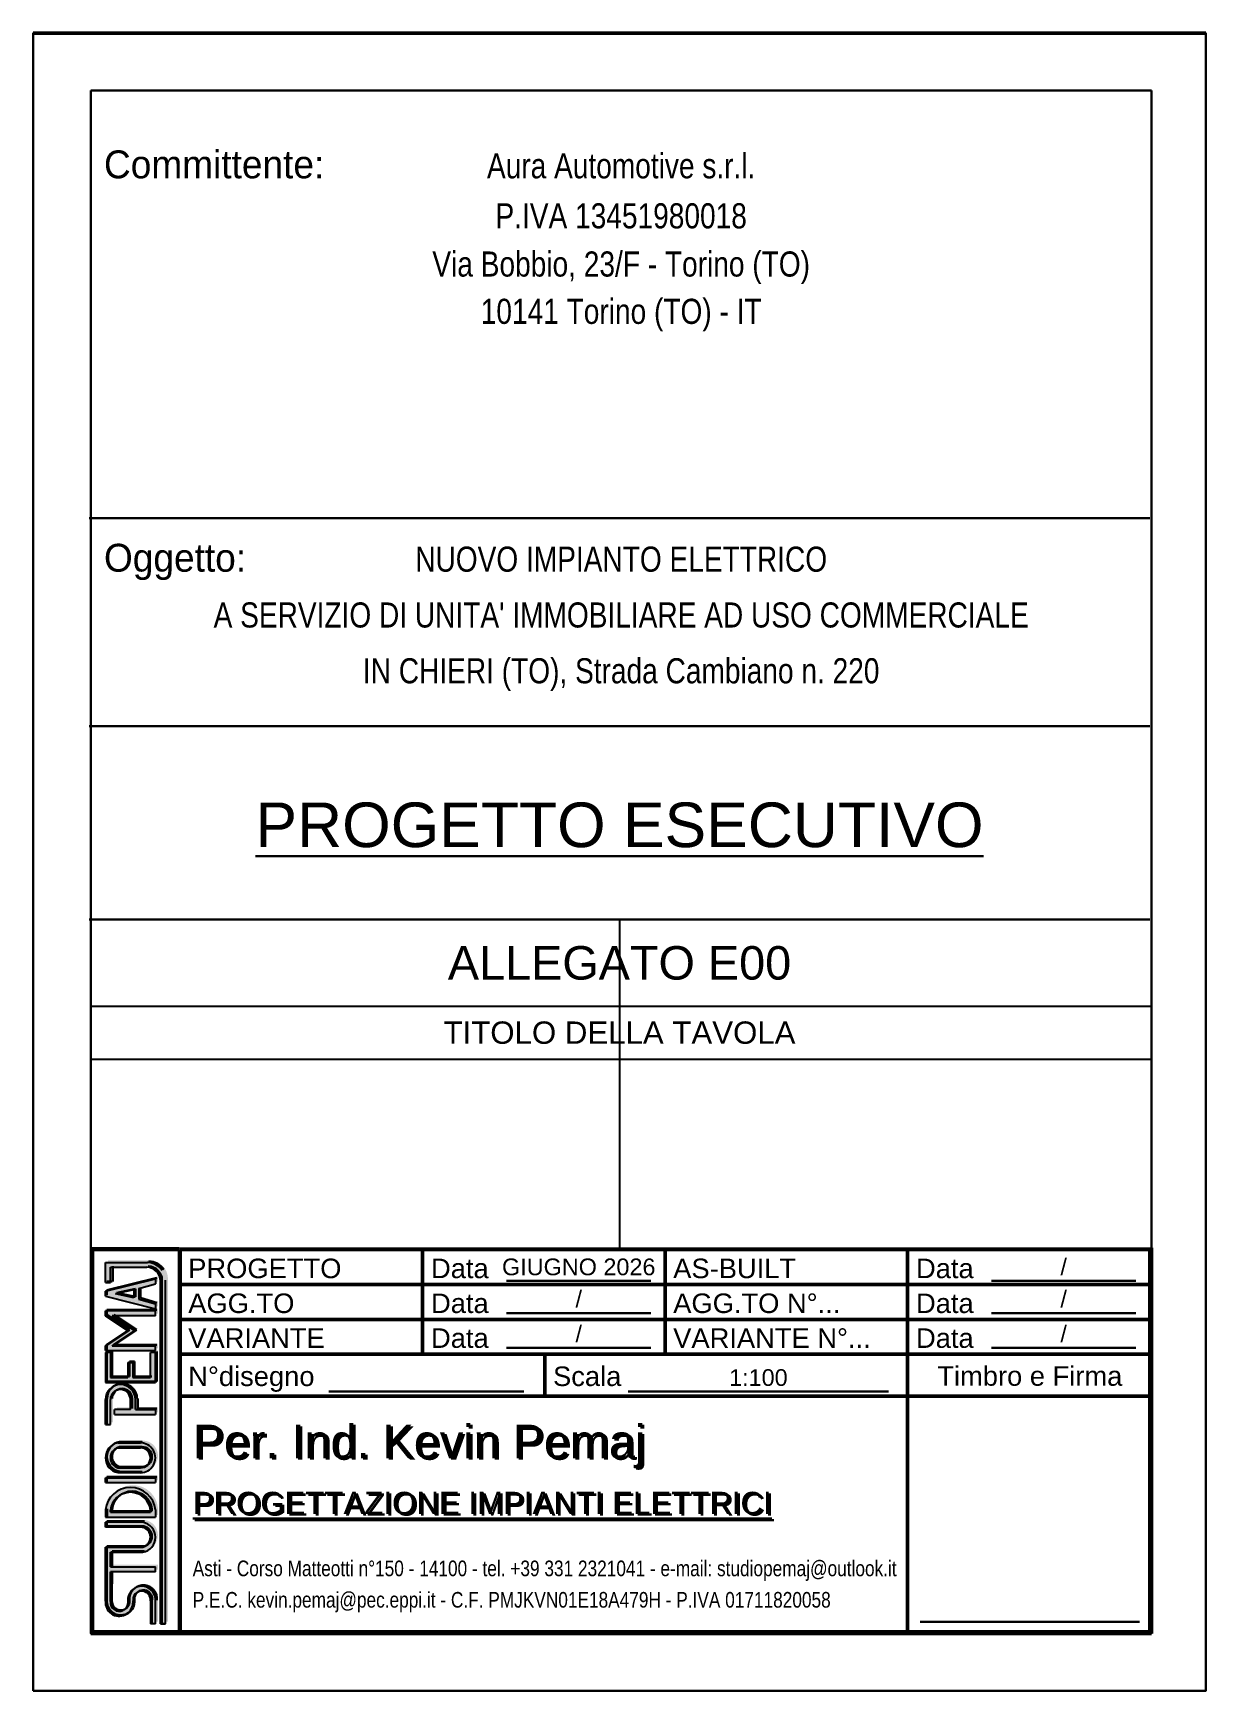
# Paper-space layout 'A4' of a CAD drawing. Header units: millimetres. Extents: x 0 to 210, y 0 to 297.
import ezdxf
from ezdxf.enums import TextEntityAlignment as Align

# ---------------------------------------------------------------- set-up
doc = ezdxf.new("R2010")
doc.units = ezdxf.units.MM
for name, color, linetype, lineweight in [('cartiglio', 7, 'Continuous', 30), ('Squadratura', 7, 'Continuous', 50), ('Testo Variabile', 7, 'Continuous', 30)]:
    doc.layers.add(name, color=color, linetype=linetype, lineweight=lineweight)
doc.layers.add('GUIDE', color=9, linetype='Continuous', plot=False)
doc.layers.add('layer 2', color=251, linetype='Continuous', transparency=0.5)
doc.layers.add('Testo Fisso', color=244, linetype='Continuous', lineweight=30, true_color=0x991b1e)
doc.layers.add('tratteggio', color=1, linetype='Continuous')
doc.styles.add('EX0', font='arial.ttf')
doc.styles.get("Standard").update_dxf_attribs({"font": 'arial.ttf'})

# ---------------------------------------------------------------- blocks, each defined once
blk = doc.blocks.new('PEMAJ_CARTIGLIO_BASE')
at = {"layer": 'Testo Fisso', "true_color": 0xa3a3a3}
h = blk.add_hatch(color=253, dxfattribs=at)
h.dxf.hatch_style = 1
h.paths.add_polyline_path([(20.91, -219.84), (13.39, -219.84), (13.39, -223.42), (14.28, -223.42), (14.28, -220.73), (20.78, -220.73, -0.414214), (23.23, -223.19), (23.23, -284.58), (24.13, -284.58), (24.13, -223.02, 0.388721)])
h.paths.add_polyline_path([(22.34, -228.14), (22.34, -227.25), (19.39, -226.41), (19.39, -224.51), (22.34, -223.67), (22.34, -222.78), (13.39, -225.01), (13.39, -225.91)], flags=17)
h.paths.add_polyline_path([(15.18, -225.46), (18.49, -224.75), (18.49, -226.17)], flags=16)
h.paths.add_polyline_path([(17.42, -232.08), (13.39, -234.77), (13.39, -235.66), (22.34, -235.66), (22.34, -234.77), (14.61, -234.77), (18.67, -232.08), (14.61, -229.4), (22.34, -229.4), (22.34, -228.5), (13.39, -228.5), (13.39, -229.4)], flags=17)
h.paths.add_polyline_path([(13.39, -241.39), (22.34, -241.39), (22.34, -236.02), (21.44, -236.02), (21.44, -240.49), (18.31, -240.49), (18.31, -237.81), (17.42, -237.81), (17.42, -240.49), (14.28, -240.49), (14.28, -236.02), (13.39, -236.02)], flags=17)
h.paths.add_polyline_path([(17.86, -244.43), (17.86, -246.22), (15.01, -246.22), (15.01, -247.12), (22.34, -247.12), (22.34, -246.22), (18.76, -246.22), (18.76, -244.43, 1), (13.39, -244.43), (13.39, -248.91), (14.28, -248.91), (14.28, -244.43, -1)], flags=0)
h.paths.add_polyline_path([(15.63, -257.51), (19.66, -257.55, 1.000228), (19.66, -252.18), (15.63, -252.18, 0.838803)], flags=17)
h.paths.add_polyline_path([(15.63, -253.07), (19.65, -253.07, -1), (19.66, -256.65), (15.63, -256.65, -0.75)], flags=16)
h.paths.add_polyline_path([(22.34, -259.3), (22.34, -258.42), (13.39, -258.42), (13.39, -259.3)], flags=17)
h.paths.add_polyline_path([(13.4, -264.17), (13.39, -265.52), (22.34, -265.48), (22.34, -264.17, 0.9)], flags=17)
h.paths.add_polyline_path([(21.45, -264.26), (21.45, -264.62), (14.29, -264.62), (14.29, -264.26, -0.9)], flags=16)
h.paths.add_polyline_path([(20.01, -267.31, -0.779579), (20.1, -270.86), (13.39, -270.89), (13.39, -271.78), (13.39, -277.51), (13.39, -277.87), (13.39, -280.55, 1.05347), (18.32, -280.74), (18.33, -280.02, -0.949352), (21.45, -280.47), (21.45, -284.58), (22.34, -284.58), (22.34, -280.55, 0.983646), (17.43, -280.02), (17.42, -280.92, -1), (14.28, -280.63), (14.28, -277.87), (14.29, -277.51), (14.29, -275.27), (22.34, -275.27), (22.34, -274.38), (14.29, -274.38), (14.29, -271.78), (20.1, -271.78, 0.833333), (20.1, -266.41), (13.39, -266.41), (13.39, -267.31)])
h = blk.add_hatch(color=253, dxfattribs=at)
h.dxf.hatch_style = 1
h.paths.add_polyline_path([(13.39, -248.91), (14.28, -248.91), (14.28, -244.43, -1), (17.86, -244.43), (17.86, -246.22), (15.01, -246.22), (15.01, -247.12), (22.34, -247.12), (22.34, -246.22), (18.76, -246.22), (18.76, -244.43, 1), (13.39, -244.43)])
at = {"layer": 'tratteggio', "ltscale": 1000}
h = blk.add_hatch(color=256, dxfattribs=at)
h.dxf.hatch_style = 1
h.set_gradient(color1=(100, 33, 101), color2=(153, 27, 30), name='HEMISPHERICAL')
h.paths.add_polyline_path([(20.46, -220.23), (12.94, -220.23), (12.94, -223.81), (13.84, -223.81), (13.84, -221.12), (20.33, -221.12, -0.414214), (22.79, -223.58), (22.79, -284.97), (23.68, -284.97), (23.68, -223.41, 0.388721)])
h.paths.add_polyline_path([(21.89, -228.54), (21.89, -227.64), (18.94, -226.8), (18.94, -224.9), (21.89, -224.06), (21.89, -223.17), (12.94, -225.4), (12.94, -226.3)], flags=17)
h.paths.add_polyline_path([(14.73, -225.85), (18.04, -225.14), (18.04, -226.56)], flags=16)
h.paths.add_polyline_path([(16.97, -232.47), (12.94, -235.16), (12.94, -236.05), (21.89, -236.05), (21.89, -235.16), (14.16, -235.16), (18.22, -232.47), (14.16, -229.79), (21.89, -229.79), (21.89, -228.89), (12.94, -228.89), (12.94, -229.79)], flags=17)
h.paths.add_polyline_path([(12.94, -241.78), (21.89, -241.78), (21.89, -236.41), (21, -236.41), (21, -240.88), (17.86, -240.88), (17.86, -238.2), (16.97, -238.2), (16.97, -240.88), (13.84, -240.88), (13.84, -236.41), (12.94, -236.41)], flags=17)
h.paths.add_polyline_path([(17.42, -244.82), (17.42, -246.61), (14.56, -246.61), (14.56, -247.51), (21.89, -247.51), (21.89, -246.61), (18.31, -246.61), (18.31, -244.82, 1), (12.94, -244.82), (12.94, -249.3), (13.84, -249.3), (13.84, -244.82, -1)], flags=0)
h.paths.add_polyline_path([(15.18, -257.9), (19.21, -257.94, 1.000228), (19.21, -252.57), (15.18, -252.57, 0.838803)], flags=17)
h.paths.add_polyline_path([(15.18, -253.46), (19.2, -253.46, -1), (19.21, -257.04), (15.18, -257.04, -0.75)], flags=16)
h.paths.add_polyline_path([(21.89, -259.69), (21.89, -258.81), (12.94, -258.81), (12.94, -259.69)], flags=17)
h.paths.add_polyline_path([(12.95, -264.56), (12.95, -265.91), (21.9, -265.87), (21.89, -264.56, 0.9)], flags=17)
h.paths.add_polyline_path([(21, -264.65), (21, -265.01), (13.84, -265.01), (13.84, -264.65, -0.9)], flags=16)
h.paths.add_polyline_path([(19.57, -267.7, -0.779579), (19.66, -271.25), (12.94, -271.28), (12.94, -272.17), (12.94, -277.9), (12.94, -278.26), (12.94, -280.94, 1.05347), (17.87, -281.13), (17.89, -280.41, -0.949352), (21, -280.86), (21, -284.97), (21.89, -284.97), (21.89, -280.94, 0.983646), (16.98, -280.41), (16.98, -281.31, -1), (13.84, -281.02), (13.84, -278.26), (13.84, -277.9), (13.84, -275.66), (21.89, -275.66), (21.89, -274.77), (13.84, -274.77), (13.84, -272.17), (19.66, -272.17, 0.833333), (19.66, -266.8), (12.94, -266.8), (12.94, -267.7)])
at = {"layer": 'tratteggio'}
h = blk.add_hatch(color=256, dxfattribs=at)
h.dxf.hatch_style = 1
h.set_gradient(color1=(100, 33, 101), color2=(153, 27, 30), name='INVCURVED')
h.paths.add_polyline_path([(12.94, -249.3), (13.84, -249.3), (13.84, -244.82, -1), (17.42, -244.82), (17.42, -246.61), (14.56, -246.61), (14.56, -247.51), (21.89, -247.51), (21.89, -246.61), (18.31, -246.61), (18.31, -244.82, 1), (12.94, -244.82)])
at = {"layer": 'cartiglio', "color": 255}
for p, q in [((200.3, -10.3), (10.3, -10.3)), ((10.3, -217.65), (10.3, -10.3)), ((200.3, -217.65), (200.3, -10.3)), ((10, -86.88), (200, -86.88)), ((10, -124.14), (200, -124.14)), ((10, -158.8), (200, -158.8))]:
    blk.add_line(p, q, dxfattribs=at)
at = {"layer": 'cartiglio'}
for p, q in [((200.3, -221.7), (200.3, -286.7)), ((22.79, -284.97), (23.68, -284.97))]:
    blk.add_line(p, q, dxfattribs=at)
at = {"layer": 'cartiglio', "color": 255}
blk.add_lwpolyline([(0, -297), (210, -297), (210, 0), (0, 0)], close=True, dxfattribs=at)
at = {"layer": 'cartiglio', "const_width": 0.2}
for points in [[(10.3, -217.65), (200.3, -217.65), (200.3, -286.7), (10.3, -286.7)], [(26.01, -217.65), (200.3, -217.65), (200.3, -286.7), (26.01, -286.7)]]:
    blk.add_lwpolyline(points, close=True, dxfattribs=at)
at = {"layer": 'GUIDE'}
for p, q in [((105, -158.8), (105, -217.65)), ((10.3, -174.34), (200.3, -174.34)), ((10.3, -183.83), (200.3, -183.83))]:
    blk.add_line(p, q, dxfattribs=at)
at = {"layer": 'layer 2'}
for p, q in [((12.94, -223.81), (12.94, -220.23)), ((12.94, -220.23), (20.46, -220.23)), ((13.84, -221.12), (20.33, -221.12)), ((13.84, -223.81), (13.84, -221.12)), ((12.94, -225.4), (21.89, -223.17)), ((12.94, -223.81), (13.84, -223.81)), ((12.94, -226.3), (12.94, -225.4)), ((18.04, -225.14), (14.73, -225.85)), ((18.04, -225.14), (18.04, -226.56)), ((18.94, -224.9), (21.89, -224.06)), ((18.94, -224.9), (18.94, -226.8)), ((21.89, -223.17), (21.89, -224.06)), ((22.79, -284.97), (22.79, -223.58)), ((23.68, -284.97), (23.68, -223.41)), ((12.94, -226.3), (21.89, -228.54)), ((18.04, -226.56), (14.73, -225.85)), ((18.94, -226.8), (21.89, -227.64)), ((21.89, -227.64), (21.89, -228.54)), ((21.89, -228.89), (12.94, -228.89)), ((12.94, -229.79), (12.94, -228.89)), ((16.97, -232.47), (12.94, -229.79)), ((21.89, -229.79), (14.16, -229.79)), ((18.22, -232.47), (14.16, -229.79)), ((21.89, -229.79), (21.89, -228.89)), ((12.94, -235.16), (16.97, -232.47)), ((14.16, -235.16), (18.22, -232.47)), ((12.94, -236.05), (12.94, -235.16)), ((12.94, -236.05), (21.89, -236.05)), ((12.94, -236.41), (12.94, -241.78)), ((13.84, -236.41), (12.94, -236.41)), ((13.84, -236.41), (13.84, -240.88)), ((14.16, -235.16), (21.89, -235.16)), ((21, -240.88), (21, -236.41)), ((21.89, -236.41), (21, -236.41)), ((21.89, -236.05), (21.89, -235.16)), ((21.89, -241.78), (21.89, -236.41)), ((16.97, -238.2), (17.86, -238.2)), ((16.97, -238.2), (16.97, -240.88)), ((17.86, -238.2), (17.86, -240.88)), ((12.94, -241.78), (21.89, -241.78)), ((13.84, -240.88), (16.97, -240.88)), ((17.86, -240.88), (21, -240.88)), ((12.94, -249.3), (12.94, -244.82)), ((13.84, -249.3), (13.84, -244.82)), ((17.42, -246.61), (17.42, -244.82)), ((18.31, -246.61), (18.31, -244.82)), ((12.94, -249.3), (13.84, -249.3)), ((14.56, -247.51), (14.56, -246.61)), ((17.42, -246.61), (14.56, -246.61)), ((14.56, -247.51), (21.89, -247.51)), ((18.31, -246.61), (21.89, -246.61)), ((21.89, -246.61), (21.89, -247.51)), ((15.18, -252.57), (19.21, -252.57)), ((15.18, -253.46), (19.21, -253.46)), ((15.18, -257.04), (19.21, -257.04)), ((15.18, -257.9), (19.21, -257.94)), ((12.94, -259.69), (12.94, -258.81)), ((12.94, -258.81), (21.89, -258.81)), ((12.94, -259.69), (21.89, -259.69)), ((21.89, -258.81), (21.89, -259.69)), ((19.66, -266.8), (12.94, -266.8)), ((12.94, -267.7), (12.94, -266.8)), ((12.95, -264.56), (12.95, -265.91)), ((12.95, -265.91), (21.9, -265.87)), ((13.84, -265.01), (13.84, -264.65)), ((13.84, -265.01), (21, -265.01)), ((21, -265.01), (21, -264.65)), ((21.89, -264.56), (21.9, -265.91)), ((19.57, -267.7), (12.94, -267.7)), ((12.94, -271.28), (19.66, -271.25)), ((12.94, -272.17), (12.94, -271.28)), ((12.94, -277.9), (12.94, -272.17)), ((13.84, -274.77), (13.84, -272.17)), ((13.84, -272.17), (19.66, -272.17)), ((13.84, -274.77), (21.89, -274.77)), ((13.84, -277.9), (13.84, -275.66)), ((21.89, -275.66), (13.84, -275.66)), ((21.89, -275.66), (21.89, -274.77)), ((12.94, -278.26), (12.94, -277.9)), ((12.94, -280.94), (12.94, -278.25)), ((13.84, -278.26), (13.84, -277.9)), ((13.84, -281.02), (13.84, -278.26)), ((16.98, -280.41), (16.98, -281.31)), ((17.89, -280.41), (17.87, -281.31)), ((21, -280.86), (21, -284.97)), ((21.89, -284.97), (21.89, -280.94)), ((21.89, -284.97), (21, -284.97)), ((22.79, -284.97), (22.79, -284.97))]:
    blk.add_line(p, q, dxfattribs=at)
blk.add_lwpolyline([(10.3, -217.65), (26.01, -217.65), (26.01, -286.7), (10.3, -286.7)], close=True, dxfattribs=at)
for centre, radius, start, end in [((20.33, -223.58), 2.46, 0, 90), ((20.34, -223.58), 3.35, 34.0619, 87.8828), ((15.63, -244.82), 2.68, 0, 180), ((15.63, -244.82), 1.79, 0, 180), ((15.65, -255.24), 2.71, 100.02, -100.02), ((15.7, -255.25), 1.86, 106.2602, -106.2602), ((19.21, -255.25), 2.68, -90.0131, 90.0131), ((19.21, -255.25), 1.79, -89.8962, 89.8962), ((17.42, -265.03), 4.49, 6.0256, 173.9744), ((17.42, -265.03), 3.6, 6.0256, 173.9744), ((19.16, -269.49), 2.73, -79.6111, 79.6111), ((19.16, -269.49), 1.83, -74.4373, 77.3196), ((19.43, -280.72), 2.47, -5.1944, 172.9161), ((19.43, -280.72), 1.58, -5.1944, 168.8523), ((15.4, -281.16), 2.47, 174.7369, -3.2523), ((15.41, -281.16), 1.58, 174.8056, -5.1944)]:
    blk.add_arc(centre, radius, start, end, dxfattribs=at)
at = {"layer": 'Squadratura'}
for p, q in [((210, 0), (0, 0)), ((26.31, -217.95), (200, -217.95)), ((26.31, -217.95), (26.31, -286.4)), ((200, -217.95), (200, -286.4)), ((200.3, -217.65), (200.3, -286.7)), ((10.3, -286.7), (200.3, -286.7)), ((26.01, -286.7), (200.3, -286.7)), ((26.31, -286.4), (200, -286.4))]:
    blk.add_line(p, q, dxfattribs=at)
at = {"layer": 'Squadratura', "color": 252}
for p, q in [((69.73, -236.7), (69.73, -217.95)), ((113.15, -236.7), (113.15, -217.95)), ((156.58, -236.7), (156.58, -217.95)), ((200, -224.21), (26.31, -224.21)), ((200, -230.45), (26.31, -230.45)), ((113.15, -230.45), (200, -230.45)), ((156.97, -236.7), (26.31, -236.7)), ((156.97, -236.7), (26.31, -236.7)), ((91.64, -244.2), (91.64, -236.7)), ((156.58, -286.4), (156.58, -236.7)), ((156.58, -251.7), (156.58, -236.7)), ((156.97, -236.7), (200, -236.7)), ((156.97, -236.7), (200, -236.7)), ((156.97, -244.2), (26.31, -244.2)), ((91.64, -244.2), (156.58, -244.2)), ((156.97, -244.2), (200, -244.2))]:
    blk.add_line(p, q, dxfattribs=at)
at = {"layer": 'Squadratura'}
blk.add_lwpolyline([(26.01, -286.4), (10.6, -286.4), (10.6, -217.95), (26.01, -217.95)], dxfattribs=at)
at = {"layer": 'Testo Fisso', "color": 253, "true_color": 0xa3a3a3}
for p, q in [((14.28, -223.63), (14.28, -220.94)), ((13.22, -225.22), (22.17, -222.98)), ((13.22, -223.63), (14.12, -223.63)), ((13.22, -226.12), (13.22, -225.22)), ((18.32, -224.96), (15.01, -225.67)), ((18.32, -226.38), (15.01, -225.67)), ((18.32, -224.96), (18.32, -226.38)), ((19.22, -224.72), (19.22, -226.61)), ((23.06, -284.79), (23.06, -223.4)), ((19.22, -226.61), (22.17, -227.46)), ((22.17, -228.71), (13.22, -228.71)), ((13.22, -229.61), (13.22, -228.71)), ((17.25, -232.29), (13.22, -229.61)), ((18.5, -232.29), (14.44, -229.61)), ((13.22, -234.98), (17.25, -232.29)), ((14.44, -234.98), (18.5, -232.29)), ((13.22, -235.87), (13.22, -234.98)), ((13.22, -236.23), (13.22, -241.6)), ((14.12, -236.23), (13.22, -236.23)), ((14.12, -236.23), (14.12, -240.7)), ((14.44, -234.98), (22.17, -234.98)), ((22.17, -241.6), (22.17, -236.23)), ((17.25, -238.02), (18.14, -238.02)), ((17.25, -238.02), (17.25, -240.7)), ((18.14, -238.02), (18.14, -240.7)), ((13.22, -241.6), (22.17, -241.6)), ((14.12, -240.7), (17.25, -240.7)), ((18.14, -240.7), (21.27, -240.7)), ((13.22, -249.12), (13.22, -244.64)), ((17.7, -246.43), (17.7, -244.64)), ((18.59, -246.43), (22.17, -246.43)), ((18.76, -246.43), (18.76, -244.64)), ((15.46, -252.39), (19.49, -252.39)), ((15.46, -253.28), (19.49, -253.28)), ((15.46, -256.86), (19.49, -256.86)), ((15.46, -257.72), (19.49, -257.75)), ((13.22, -259.51), (13.22, -258.63)), ((13.22, -258.63), (22.17, -258.63)), ((19.93, -266.62), (13.22, -266.62)), ((13.22, -267.52), (13.22, -266.62)), ((13.23, -264.38), (13.23, -265.73)), ((14.12, -264.83), (14.12, -264.47)), ((14.12, -264.83), (21.28, -264.83)), ((21.28, -264.83), (21.28, -264.47)), ((19.84, -267.52), (13.22, -267.52)), ((13.22, -271.09), (19.93, -271.07)), ((13.22, -271.99), (13.22, -271.09)), ((13.22, -277.72), (13.22, -271.99)), ((14.12, -274.58), (14.12, -271.99)), ((14.12, -271.99), (19.93, -271.99)), ((14.12, -277.72), (14.12, -275.48)), ((13.22, -278.08), (13.22, -277.72)), ((13.22, -280.76), (13.22, -278.07)), ((14.11, -278.08), (14.12, -277.72)), ((14.11, -280.84), (14.11, -278.08)), ((17.26, -280.23), (17.25, -281.13)), ((18.16, -280.23), (18.14, -281.13)), ((21.28, -280.68), (21.28, -284.79)), ((23.06, -284.79), (23.06, -284.79))]:
    blk.add_line(p, q, dxfattribs=at)
at = {"layer": 'Testo Fisso', "color": 250}
for p, q in [((84.78, -223.56), (110.61, -223.56)), ((84.78, -229.31), (110.61, -229.31)), ((84.78, -235.55), (110.61, -235.55))]:
    blk.add_line(p, q, dxfattribs=at)
at = {"layer": 'Testo Fisso', "color": 0}
for p, q in [((171.63, -223.56), (197.45, -223.56)), ((171.63, -229.31), (197.45, -229.31)), ((171.63, -235.55), (197.45, -235.55))]:
    blk.add_line(p, q, dxfattribs=at)
at = {"layer": 'Testo Fisso', "color": 7}
for p, q in [((52.94, -243.39), (87.86, -243.39)), ((106.55, -243.39), (153.19, -243.39)), ((158.82, -284.61), (198.15, -284.61))]:
    blk.add_line(p, q, dxfattribs=at)
at = {"layer": 'Testo Fisso', "color": 253, "true_color": 0xa3a3a3}
for centre, radius, start, end in [((20.61, -223.4), 2.46, 0, 90), ((20.61, -223.39), 3.35, 34.0619, 87.8828), ((15.91, -244.64), 2.68, 0, 180), ((15.91, -244.64), 1.79, 0, 180), ((15.93, -255.05), 2.71, 100.02, -100.02), ((15.98, -255.07), 1.86, 106.2602, -106.2602), ((19.48, -255.07), 1.79, -89.8962, 89.8962), ((17.7, -264.85), 3.6, 6.0256, 173.9744), ((19.44, -269.31), 1.83, -74.4373, 77.3196), ((19.71, -280.54), 2.47, -5.1944, 172.9161), ((19.71, -280.54), 1.58, -5.1944, 168.8523), ((15.68, -280.98), 2.47, 174.7369, -3.2523), ((15.68, -280.98), 1.58, 174.8056, -5.1944)]:
    blk.add_arc(centre, radius, start, end, dxfattribs=at)
at = {"layer": 'cartiglio', "color": 250}
for tag, p in [('DATA1', (97.7, -222.54)), ('DATA4', (184.54, -222.54)), ('DATA2', (97.7, -228.29)), ('DATA5', (184.54, -228.29)), ('DATA3', (97.7, -234.53)), ('DATA6', (184.54, -234.53)), ('N°DISEGNO', (70.4, -242.37)), ('SCALA', (129.87, -242.37))]:
    blk.add_attdef(tag, text='', height=3, dxfattribs=at).set_placement(p, align=Align.CENTER)
at = {"layer": 'Testo Fisso'}
for s, height, width, p in [('Committente:', 5, 0.95, (12.68, -26.01)), ('Oggetto:', 5, 0.95, (12.68, -96.49)), ('Asti - Corso Matteotti n°150 - 14100 - tel. +39 331 2321041 - e-mail: studiopemaj@outlook.it', 2.8, 0.79, (28.57, -276.46)), ('P.E.C. kevin.pemaj@pec.eppi.it - C.F. PMJKVN01E18A479H - P.IVA 01711820058', 2.8, 0.79, (28.57, -282.09))]:
    blk.add_text(s, height=height, dxfattribs=dict(at, width=width)).set_placement(p)
for s, height, p in [('Data', 3.5, (71.25, -223.06)), ('Data', 3.5, (158.1, -223.06)), ('Data', 3.5, (71.25, -229.31)), ('Data', 3.5, (158.1, -229.31)), ('Data', 3.5, (71.25, -235.55)), ('Data', 3.5, (158.1, -235.55)), ('N°disegno', 3.5, (27.77, -242.39)), ('Scala', 3.5, (93.1, -242.39)), ('%%UPROGETTAZIONE IMPIANTI ELETTRICI', 4, (28.57, -265.34))]:
    blk.add_text(s, height=height, dxfattribs=at).set_placement(p)
blk.add_text('Timbro e Firma', height=3.5, dxfattribs=at).set_placement((178.48, -242.34), align=Align.CENTER)
at = {"layer": 'Testo Fisso', "style": 'EX0'}
blk.add_text('Per. Ind. Kevin Pemaj', height=6, dxfattribs=at).set_placement((28.57, -255.32))
at = {"layer": 'Testo Fisso', "color": 253, "true_color": 0xa3a3a3, "style": 'EX0'}
blk.add_text('Per. Ind. Kevin Pemaj', height=6, dxfattribs=at).set_placement((28.97, -255.6))
at = {"layer": 'Testo Fisso', "color": 253, "true_color": 0xa3a3a3}
blk.add_text('%%UPROGETTAZIONE IMPIANTI ELETTRICI', height=4, dxfattribs=at).set_placement((28.97, -265.62))
at = {"layer": 'Testo Fisso'}
blk.add_attdef('FASE', text='', height=8, dxfattribs=at).set_placement((105, -145.84), align=Align.CENTER)
for tag, p in [('PROGETTO1', (27.77, -223.06)), ('PROGETTO4', (114.62, -223.06)), ('PROGETTO2', (27.77, -229.31)), ('PROGETTO5', (114.62, -229.31)), ('PROGETTO3', (27.77, -235.55)), ('PROGETTO6', (114.62, -235.55))]:
    blk.add_attdef(tag, p, '', height=3.5, dxfattribs=at)
at = {"layer": 'Testo Variabile', "width": 0.8}
for tag, p in [('COMMITTENTE_1', (105.3, -26.01)), ('COMMITTENTE_2', (105.3, -34.98)), ('COMMITTENTE_3', (105.3, -43.61)), ('COMMITTENTE_4', (105.3, -52.09)), ('OGGETTO_1', (105.3, -96.49)), ('OGGETTO_2', (105.3, -106.49)), ('OGGETTO_3', (105.3, -116.49))]:
    blk.add_attdef(tag, text='', height=4.5, dxfattribs=at).set_placement(p, align=Align.CENTER)
at = {"layer": 'Testo Variabile'}
for tag, height, p in [('TAVOLA', 6, (105, -166.57)), ('TITOLO_TAVOLA', 4, (105, -179.07))]:
    blk.add_attdef(tag, text='', height=height, dxfattribs=at).set_placement(p, align=Align.MIDDLE_CENTER)

psp = doc.layouts.new('A4')

# ---------------------------------------------------------------- block references
at = {"layer": 'cartiglio'}
psp.add_blockref('PEMAJ_CARTIGLIO_BASE', (0, 297), dxfattribs=at).add_auto_attribs({'FASE': '%%UPROGETTO ESECUTIVO', 'COMMITTENTE_2': 'P.IVA 13451980018', 'COMMITTENTE_3': 'Via Bobbio, 23/F - Torino (TO)', 'OGGETTO_1': 'NUOVO IMPIANTO ELETTRICO', 'OGGETTO_2': "A SERVIZIO DI UNITA' IMMOBILIARE AD USO COMMERCIALE", 'OGGETTO_3': 'IN CHIERI (TO), Strada Cambiano n. 220', 'COMMITTENTE_1': 'Aura Automotive s.r.l.', 'COMMITTENTE_4': '10141 Torino (TO) - IT', 'SCALA': '1:100', 'DATA1': 'GIUGNO 2026', 'DATA2': '/', 'PROGETTO2': 'AGG.TO', 'PROGETTO3': 'VARIANTE', 'DATA3': '/', 'DATA4': '/', 'DATA5': '/', 'PROGETTO5': 'AGG.TO N°...', 'PROGETTO6': 'VARIANTE N°...', 'DATA6': '/', 'PROGETTO1': 'PROGETTO', 'PROGETTO4': 'AS-BUILT', 'TAVOLA': 'ALLEGATO E00', 'TITOLO_TAVOLA': 'TITOLO DELLA TAVOLA'})

doc.saveas('drawing.dxf')
